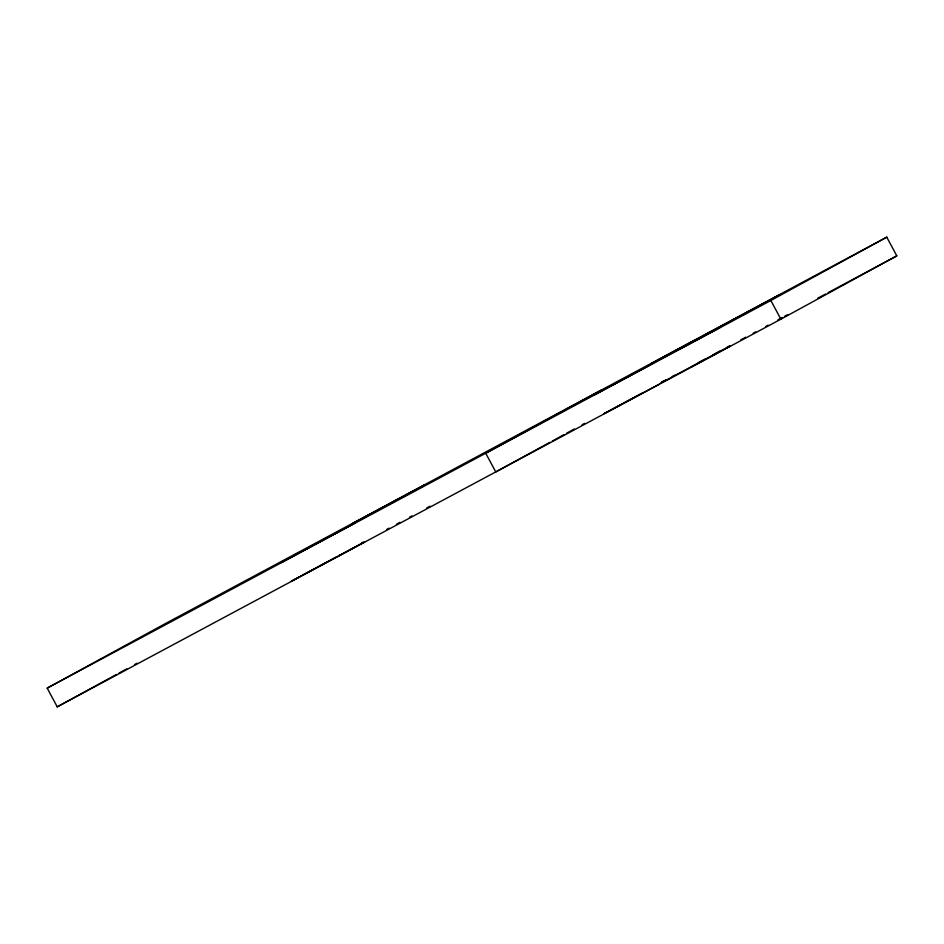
<?xml version="1.0" encoding="UTF-8"?>
<svg xmlns="http://www.w3.org/2000/svg" width="944" height="944" viewBox="0 0 944 944"><rect width="100%" height="100%" fill="white"/><g stroke="black" fill="none" stroke-linecap="round" stroke-linejoin="round"><path stroke-width="1.42" d="M361.705 542.765L362.579 542.281M47.2 688.129L163.123 624.81L886.77 237.168L896.8 255.871L780.877 319.19L57.23 706.832L47.2 688.129L770.847 300.487L886.77 237.168M601.647 389.907L485.723 453.226L495.753 471.929L549.845 442.37M57.23 706.832L116.478 674.476M119.05 673.06L126.779 668.848M134.508 664.623L137.081 663.219M552.429 440.966L564.016 434.641M566.589 433.225L574.318 429.013M582.047 424.788L584.631 423.384M665.98 379.807L661.697 382.155L663.856 381.022M784.535 316.334L787.744 314.588M426.688 507.978L430.004 506.185M299.814 576.607L291.212 581.28L301.82 575.639M777.785 319.981L782.399 317.491M694.737 340.218L651.667 363.452L778.788 295.271L702.82 336.158M328.949 537.042L354.755 523.118L281.182 562.577L326.034 538.446M632.869 373.977L594.106 394.911L648.976 365.611M681.662 348.076L720.425 327.179L648.929 365.352M409.484 517.229L411.973 515.896M300.912 576.017L315.768 568.028M338.979 555.733L364.785 541.821L329.515 560.819M753.206 333.208L755.696 331.875M641.696 393.318L604.136 413.602L659.006 384.314M765.667 326.506L768.168 325.161M691.692 366.779L730.455 345.882L706.053 358.826M817.74 298.221L825.516 294.056M828.112 292.664L896.8 255.871M386.568 529.513L389.152 528.133M396.421 524.239L400.008 522.315M698.395 362.602L704.873 359.133M704.861 359.463L660.234 383.37M712.85 354.861L720.508 350.755M726.892 347.333L729.441 345.964M740.733 339.899L745.748 337.209M317.019 567.356L326.482 562.27M327.686 561.633L336.064 557.149M328.311 561.456L303.059 574.979M672.305 376.538L674.736 375.24M779.437 318.942L781.892 317.632M770.847 300.487L780.877 319.19M352.549 523.578L351.687 524.062L425.26 484.614L352.549 523.578"/></g></svg>
